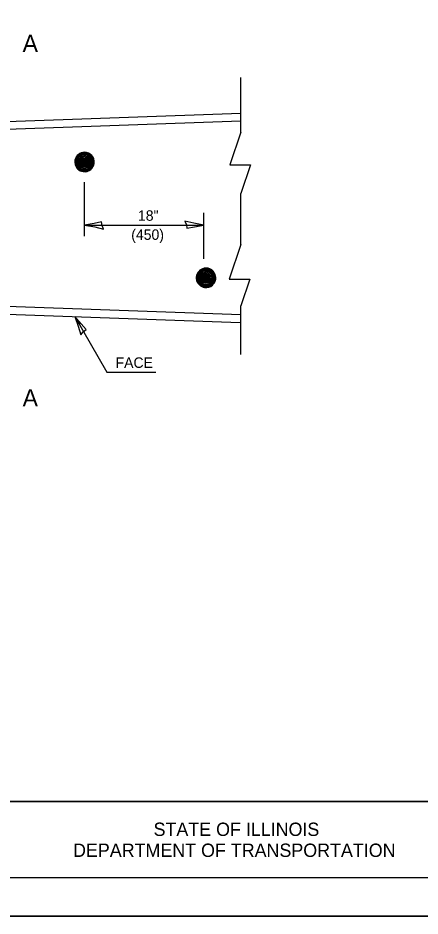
# Model space of a CAD drawing. Extents: x 99537 to 100217, y 100016 to 100456.
# Drawn here: x 99827.6 to 99932.9, y 100016.2 to 100251.8 of the extents above; entities that cross this region are included whole.
import ezdxf

# ---------------------------------------------------------------- set-up
doc = ezdxf.new("R2010")
doc.units = 0
for name, color, linetype in [('Design_PR_Back of Gutter or Curb line', 7, 'Continuous'), ('Design_PR_Face of Curb line', 7, 'Continuous'), ('Design_PR_Roadway Dimensions', 7, 'Continuous'), ('Design_PR_Roadway Notes', 7, 'Continuous'), ('Level 43', 7, 'Continuous'), ('Sheets_50 Reference Boundary', 7, 'Continuous'), ('Sheets_General Details', 7, 'Continuous'), ('Sheets_Printer Plotting Border', 7, 'Continuous'), ('Stage_Construction Traffic Control', 7, 'Continuous')]:
    doc.layers.add(name, color=color, linetype=linetype)

msp = doc.modelspace()

# ---------------------------------------------------------------- linework, layer by layer
at = {"layer": 'Design_PR_Back of Gutter or Curb line'}
for p, q in [((99677.05, 100219.35), (99885.99, 100226.81)), ((99677.5, 100217.32), (99885.99, 100224.77)), ((99677.5, 100181.41), (99885.99, 100173.96)), ((99677.05, 100179.38), (99885.83, 100171.92))]:
    msp.add_line(p, q, dxfattribs=at)
at = {"layer": 'Design_PR_Face of Curb line'}
for p, q in [((99885.99, 100221.83), (99885.99, 100236.18)), ((99885.99, 100221.83), (99883.06, 100213.24)), ((99883.06, 100213.24), (99888.54, 100213.24)), ((99888.54, 100213.24), (99885.99, 100205.76)), ((99885.99, 100192.36), (99885.99, 100205.76)), ((99885.99, 100192.36), (99882.88, 100183.23)), ((99882.88, 100183.23), (99888.36, 100183.23)), ((99888.36, 100183.23), (99885.99, 100176.29)), ((99885.99, 100163.49), (99885.99, 100176.29))]:
    msp.add_line(p, q, dxfattribs=at)
at = {"layer": 'Design_PR_Roadway Notes'}
for p, q in [((99842.46, 100173.47), (99850.89, 100158.88)), ((99850.89, 100158.88), (99863.69, 100158.88))]:
    msp.add_line(p, q, dxfattribs=at)
msp.add_lwpolyline([(99844.05, 100168.62), (99844.68, 100169.45), (99845.4, 100170.05), (99844.08, 100171.52), (99842.46, 100173.47), (99843.37, 100170.92)], close=True, dxfattribs=at)
at = {"layer": 'Level 43'}
for p, q in [((99845, 100194.54), (99845, 100208.69)), ((99876.29, 100188.56), (99876.29, 100200.64)), ((99845, 100197.43), (99876.29, 100197.43))]:
    msp.add_line(p, q, dxfattribs=at)
for points in [[(99850, 100196.38), (99849.59, 100197.35), (99849.43, 100198.27), (99847.5, 100197.86), (99845, 100197.43), (99847.66, 100196.95)], [(99871.29, 100198.48), (99871.69, 100197.51), (99871.85, 100196.59), (99873.79, 100197), (99876.29, 100197.43), (99873.62, 100197.91)]]:
    msp.add_lwpolyline(points, close=True, dxfattribs=at)
at = {"layer": 'Sheets_50 Reference Boundary'}
msp.add_lwpolyline([(99577.07, 100446.23), (100207.07, 100446.23), (100207.07, 100046.23), (99577.07, 100046.23)], close=True, dxfattribs=at)
at = {"layer": 'Sheets_General Details'}
for p, q in [((99577.07, 100046.23), (100207.07, 100046.23)), ((100217.07, 100016.23), (99537.07, 100016.23))]:
    msp.add_line(p, q, dxfattribs=at)
msp.add_lwpolyline([(99577.07, 100446.23), (100207.07, 100446.23), (100207.07, 100026.23), (99577.07, 100026.23)], close=True, dxfattribs=at)
at = {"layer": 'Sheets_Printer Plotting Border'}
msp.add_lwpolyline([(99537.07, 100016.23), (100217.07, 100016.23), (100217.07, 100456.23), (99537.07, 100456.23)], close=True, dxfattribs=at)
at = {"layer": 'Stage_Construction Traffic Control'}
for points in [[(99842.45, 100213.91), (99842.54, 100213.27), (99842.69, 100212.87), (99842.99, 100212.4), (99843.26, 100212.1), (99843.54, 100211.88), (99843.87, 100211.67), (99844.23, 100211.53), (99844.61, 100211.45), (99845.24, 100211.43), (99845.7, 100211.51), (99846.23, 100211.73), (99846.68, 100212.04), (99847, 100212.37), (99847.22, 100212.71), (99847.42, 100213.14), (99847.53, 100213.61), (99847.55, 100214.14), (99847.4, 100214.87), (99847.17, 100215.33), (99846.88, 100215.71), (99846.51, 100216.04), (99846.02, 100216.32), (99845.56, 100216.47), (99845.06, 100216.53), (99844.55, 100216.49), (99844.1, 100216.37), (99843.72, 100216.19), (99843.39, 100215.96), (99843.09, 100215.68), (99842.84, 100215.33), (99842.68, 100215.05), (99842.55, 100214.7), (99842.48, 100214.42), (99842.46, 100214.25), (99842.45, 100213.97), (99842.67, 100213.56), (99842.84, 100212.99), (99843.15, 100212.46), (99843.6, 100212.05), (99844.08, 100211.78), (99844.56, 100211.64), (99845.18, 100211.61), (99845.76, 100211.73), (99846.36, 100212.05), (99846.88, 100212.57), (99847.25, 100213.26), (99847.36, 100214.07), (99847.2, 100214.78), (99846.96, 100215.28), (99846.51, 100215.77), (99846.13, 100216.03), (99845.49, 100216.29), (99844.76, 100216.34), (99844.1, 100216.16), (99843.71, 100215.96), (99843.35, 100215.68), (99843.05, 100215.35), (99842.81, 100214.87), (99842.68, 100214.48), (99842.63, 100214.06), (99842.64, 100213.65), (99842.94, 100213.38), (99843.09, 100212.99), (99843.4, 100212.54), (99843.71, 100212.23), (99844.11, 100211.99), (99844.62, 100211.85), (99845.14, 100211.81), (99845.76, 100211.94), (99846.27, 100212.25), (99846.7, 100212.68), (99847.03, 100213.31), (99847.16, 100213.89), (99847.04, 100214.6), (99846.72, 100215.26), (99846.26, 100215.71), (99845.76, 100215.97), (99845.04, 100216.13), (99844.41, 100216.03), (99843.75, 100215.74), (99843.31, 100215.31), (99843.03, 100214.88), (99842.87, 100214.26), (99842.92, 100213.4), (99843.23, 100213.11), (99843.62, 100212.6), (99843.97, 100212.3), (99844.47, 100212.09), (99844.98, 100212.04), (99845.65, 100212.14), (99846.19, 100212.44), (99846.57, 100212.85), (99846.85, 100213.38), (99846.94, 100213.99), (99846.8, 100214.7), (99846.48, 100215.23), (99846.08, 100215.57), (99845.59, 100215.83), (99844.98, 100215.91), (99844.27, 100215.8)], [(99844.27, 100215.8), (99843.81, 100215.52), (99843.4, 100215.13), (99843.14, 100214.59), (99843.05, 100214.01), (99843.23, 100213.15), (99843.69, 100212.95), (99844.05, 100212.61), (99844.61, 100212.34), (99845.18, 100212.31), (99845.81, 100212.54), (99846.3, 100212.98), (99846.59, 100213.6), (99846.6, 100214.3), (99846.35, 100214.91), (99845.88, 100215.33), (99845.36, 100215.57), (99844.83, 100215.62), (99844.29, 100215.44), (99843.87, 100215.17), (99843.58, 100214.84), (99843.4, 100214.39), (99843.35, 100213.86), (99843.5, 100213.32), (99843.69, 100212.96), (99844.26, 100212.84), (99844.87, 100212.62), (99845.49, 100212.73), (99845.91, 100213.01), (99846.21, 100213.45), (99846.33, 100214.04), (99846.19, 100214.54), (99845.87, 100214.97), (99845.49, 100215.2), (99845.1, 100215.3), (99844.67, 100215.26), (99844.26, 100215.09), (99843.92, 100214.78), (99843.69, 100214.32), (99843.68, 100213.75), (99843.92, 100213.17), (99844.26, 100212.85), (99844.92, 100212.93), (99845.37, 100213.01), (99845.84, 100213.37), (99846.01, 100213.82), (99845.93, 100214.39), (99845.64, 100214.78), (99845.19, 100214.97), (99844.61, 100214.93), (99844.22, 100214.64), (99843.98, 100214.18), (99844.01, 100213.69), (99844.28, 100213.23), (99844.61, 100213.04), (99844.89, 100212.95), (99845.33, 100213.23), (99845.69, 100213.51), (99845.81, 100213.88), (99845.72, 100214.39), (99845.39, 100214.7), (99845, 100214.78), (99844.59, 100214.69), (99844.26, 100214.37), (99844.17, 100213.97), (99844.29, 100213.56), (99844.59, 100213.25), (99844.91, 100213.15), (99845.28, 100213.17), (99845.57, 100213.71), (99845.59, 100214.18), (99845.31, 100214.5), (99844.98, 100214.61), (99844.59, 100214.46), (99844.39, 100214.14), (99844.39, 100213.79), (99844.59, 100213.49), (99844.86, 100213.34), (99845.24, 100213.39), (99845.54, 100213.63), (99845.39, 100214.07), (99845.18, 100214.33), (99844.89, 100214.36), (99844.62, 100214.17), (99844.62, 100213.79), (99844.86, 100213.59), (99845.07, 100213.56), (99845.33, 100213.73), (99845.4, 100213.99), (99845.04, 100214.18), (99844.82, 100214.07), (99844.8, 100213.86), (99844.94, 100213.75), (99845.17, 100213.85), (99845.19, 100213.97), (99845.14, 100214.13)], [(99874.28, 100183.53), (99874.38, 100182.89), (99874.53, 100182.5), (99874.83, 100182.02), (99875.09, 100181.73), (99875.38, 100181.49), (99875.71, 100181.3), (99876.07, 100181.16), (99876.44, 100181.07), (99877.09, 100181.05), (99877.54, 100181.13), (99878.07, 100181.36), (99878.52, 100181.66), (99878.84, 100182), (99879.06, 100182.33), (99879.26, 100182.76), (99879.38, 100183.23), (99879.4, 100183.76), (99879.24, 100184.49), (99879.02, 100184.95), (99878.72, 100185.34), (99878.36, 100185.67), (99877.86, 100185.95), (99877.41, 100186.1), (99876.89, 100186.16), (99876.39, 100186.12), (99875.95, 100185.99), (99875.56, 100185.81), (99875.22, 100185.58), (99874.94, 100185.3), (99874.67, 100184.96), (99874.52, 100184.68), (99874.39, 100184.33), (99874.32, 100184.04), (99874.3, 100183.88), (99874.28, 100183.59), (99874.52, 100183.19), (99874.67, 100182.61), (99875, 100182.08), (99875.45, 100181.67), (99875.92, 100181.4), (99876.4, 100181.27), (99877.02, 100181.24), (99877.61, 100181.36), (99878.21, 100181.67), (99878.73, 100182.19), (99879.09, 100182.89), (99879.2, 100183.7), (99879.04, 100184.4), (99878.8, 100184.9), (99878.36, 100185.39), (99877.97, 100185.66), (99877.33, 100185.91), (99876.6, 100185.96), (99875.94, 100185.78), (99875.55, 100185.59), (99875.19, 100185.3), (99874.9, 100184.97), (99874.66, 100184.49), (99874.52, 100184.1), (99874.47, 100183.68), (99874.49, 100183.28), (99874.78, 100183.01), (99874.93, 100182.62), (99875.25, 100182.15), (99875.55, 100181.84), (99875.96, 100181.61), (99876.47, 100181.47), (99876.98, 100181.44), (99877.6, 100181.57), (99878.12, 100181.87), (99878.54, 100182.3), (99878.87, 100182.93), (99878.99, 100183.52), (99878.88, 100184.22), (99878.57, 100184.88), (99878.1, 100185.34), (99877.6, 100185.6), (99876.89, 100185.74), (99876.25, 100185.65), (99875.59, 100185.36), (99875.15, 100184.93), (99874.88, 100184.49), (99874.71, 100183.89), (99874.76, 100183.02), (99875.08, 100182.74), (99875.46, 100182.22), (99875.81, 100181.92), (99876.31, 100181.72), (99876.82, 100181.66), (99877.49, 100181.76), (99878.04, 100182.05), (99878.41, 100182.47), (99878.69, 100183.01), (99878.78, 100183.61), (99878.64, 100184.33), (99878.32, 100184.86), (99877.93, 100185.2), (99877.43, 100185.45), (99876.82, 100185.53), (99876.11, 100185.42)], [(99876.11, 100185.42), (99875.67, 100185.14), (99875.25, 100184.76), (99874.98, 100184.21), (99874.89, 100183.63), (99875.07, 100182.78), (99875.53, 100182.57), (99875.89, 100182.23), (99876.45, 100181.97), (99877.03, 100181.94), (99877.65, 100182.15), (99878.15, 100182.6), (99878.43, 100183.22), (99878.44, 100183.92), (99878.19, 100184.53), (99877.73, 100184.96), (99877.2, 100185.2), (99876.68, 100185.25), (99876.12, 100185.07), (99875.72, 100184.79), (99875.43, 100184.46), (99875.25, 100184.01), (99875.19, 100183.49), (99875.35, 100182.95), (99875.53, 100182.58), (99876.11, 100182.47), (99876.72, 100182.25), (99877.33, 100182.35), (99877.75, 100182.63), (99878.06, 100183.08), (99878.17, 100183.66), (99878.04, 100184.16), (99877.71, 100184.59), (99877.33, 100184.83), (99876.94, 100184.92), (99876.51, 100184.88), (99876.11, 100184.72), (99875.76, 100184.4), (99875.54, 100183.94), (99875.52, 100183.37), (99875.76, 100182.8), (99876.11, 100182.47), (99876.77, 100182.56), (99877.22, 100182.64), (99877.68, 100182.99), (99877.85, 100183.44), (99877.77, 100184.01), (99877.49, 100184.4), (99877.03, 100184.59), (99876.45, 100184.55), (99876.05, 100184.27), (99875.82, 100183.79), (99875.85, 100183.31), (99876.12, 100182.85), (99876.45, 100182.66), (99876.73, 100182.57), (99877.17, 100182.85), (99877.53, 100183.13), (99877.65, 100183.5), (99877.56, 100184.02), (99877.23, 100184.33), (99876.84, 100184.4), (99876.44, 100184.31), (99876.11, 100183.99), (99876.02, 100183.59), (99876.12, 100183.18), (99876.44, 100182.87), (99876.75, 100182.78), (99877.12, 100182.8), (99877.41, 100183.34), (99877.43, 100183.79), (99877.16, 100184.12), (99876.82, 100184.23), (99876.44, 100184.09), (99876.23, 100183.76), (99876.23, 100183.41), (99876.44, 100183.11), (99876.7, 100182.96), (99877.09, 100183.02), (99877.38, 100183.26), (99877.23, 100183.7), (99877.03, 100183.96), (99876.73, 100183.97), (99876.47, 100183.79), (99876.46, 100183.41), (99876.7, 100183.2), (99876.92, 100183.19), (99877.17, 100183.35), (99877.25, 100183.61), (99876.89, 100183.79), (99876.66, 100183.7), (99876.65, 100183.49), (99876.78, 100183.37), (99877.01, 100183.47), (99877.03, 100183.59), (99876.98, 100183.76)]]:
    msp.add_lwpolyline(points, dxfattribs=at)

# ---------------------------------------------------------------- texts
at = {"layer": 'Design_PR_Roadway Dimensions'}
for s, p in [('18"', (99859, 100198.56)), ('(450)', (99857.24, 100193.56))]:
    msp.add_text(s, height=2.75, dxfattribs=at).set_placement(p)
at = {"layer": 'Design_PR_Roadway Notes'}
for s, height, p in [('A', 4.5, (99828.78, 100242.85)), ('FACE', 2.75, (99853.13, 100159.99)), ('A', 4.5, (99828.78, 100149.89))]:
    msp.add_text(s, height=height, dxfattribs=at).set_placement(p)
at = {"layer": 'Sheets_General Details'}
for s, p in [('STATE OF ILLINOIS', (99863.1, 100037.23)), ('DEPARTMENT OF TRANSPORTATION', (99842, 100031.73))]:
    msp.add_text(s, height=3.5, dxfattribs=at).set_placement(p)

doc.saveas('drawing.dxf')
